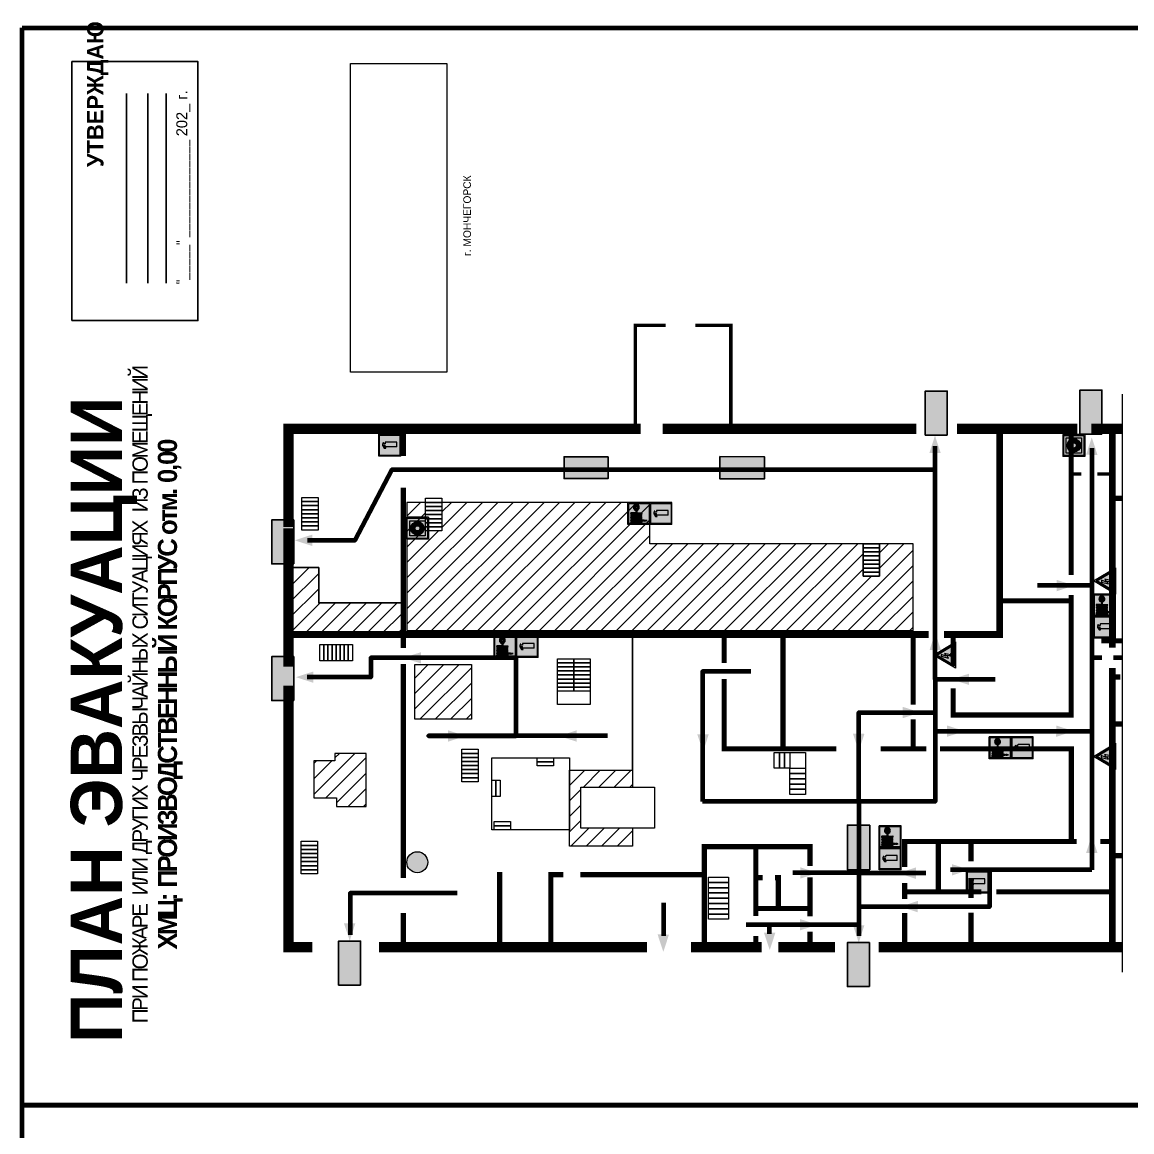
# Model space of a CAD drawing. Header units: millimetres. Extents: x 13114 to 67229, y 22859 to 38520.
# Drawn here: x 17158.6 to 17565.4, y 31674.4 to 32081.2 of the extents above; entities that cross this region are included whole.
import ezdxf

# ---------------------------------------------------------------- set-up
doc = ezdxf.new("R2010")
doc.units = ezdxf.units.MM
doc.linetypes.add('{ Wide Dash }', pattern=[12, 4, -2, 4, -2])
doc.layers.add('План_Штампы', color=7, linetype='Continuous')
doc.styles.add('обычный', font='arial.ttf')
picture_1 = doc.add_image_def('image1.jpg', size_in_pixel=(337, 105))
pattern_1 = [(225, (39397.8194, 41653.47), (2.8287807, -2.8287807), [])]

# ---------------------------------------------------------------- blocks, each defined once
blk = doc.blocks.new('A$C54414219')
at = {"true_color": 0xffffff}
h = blk.add_hatch(color=7, dxfattribs=at)
h.paths.add_polyline_path([(2.39, -9.45), (2.39, -18.3), (11.23, -18.3), (11.23, -9.45)], flags=0)
h.paths.add_polyline_path([(10.71, -13.87, -1), (2.92, -13.87, -1)], flags=0)
h.paths.add_polyline_path([(8.3, -13.87, -1), (5.33, -13.87, -1)], flags=0)
h.paths.add_polyline_path([(0.41, -7.47), (0.41, -20.27), (13.21, -20.27), (13.21, -7.47)])
h.paths.add_polyline_path([(0.92, -19.77), (12.71, -19.77), (12.71, -7.98), (0.92, -7.98)], flags=16)
h.paths.add_polyline_path([(11.23, -9.45), (11.23, -18.3), (2.39, -18.3), (2.39, -9.45)], flags=0)
at = {"lineweight": 5}
h = blk.add_hatch(color=242, dxfattribs=at)
h.paths.add_polyline_path([(12.71, -7.98), (0.92, -7.98), (0.92, -19.77), (12.71, -19.77)])
h.paths.add_polyline_path([(11.23, -18.3), (2.39, -18.3), (2.39, -9.45), (11.23, -9.45)], flags=16)
h.paths.add_polyline_path([(10.71, -13.87, -1), (2.92, -13.87, -1)], flags=0)
h.paths.add_polyline_path([(8.3, -13.87, -1), (5.33, -13.87, -1)], flags=0)
at = {"true_color": 0xffffff}
h = blk.add_hatch(color=7, dxfattribs=at)
h.paths.add_polyline_path([(2.39, -9.45), (2.39, -18.3), (11.23, -18.3), (11.23, -9.45)])
h.paths.add_polyline_path([(10.71, -13.87, -1), (2.92, -13.87, -1)], flags=16)
h.paths.add_polyline_path([(8.3, -13.87, -1), (5.33, -13.87, -1)], flags=0)
at = {"lineweight": 5}
h = blk.add_hatch(color=242, dxfattribs=at)
h.paths.add_polyline_path([(2.92, -13.87, 1), (10.71, -13.87, 1)])
h.paths.add_polyline_path([(8.3, -13.87, -1), (5.33, -13.87, -1)], flags=16)
at = {"color": 242, "lineweight": 5}
for p, q in [((0.41, -20.27), (0.41, -7.47)), ((0.41, -7.47), (13.21, -7.47)), ((0.41, -7.47), (13.21, -7.47)), ((13.21, -20.27), (13.21, -7.47)), ((0.41, -20.27), (13.21, -20.27))]:
    blk.add_line(p, q, dxfattribs=at)
for points in [[(0.92, -7.98), (12.71, -7.98), (12.71, -19.77), (0.92, -19.77)], [(2.39, -9.45), (11.23, -9.45), (11.23, -18.3), (2.39, -18.3)]]:
    blk.add_lwpolyline(points, close=True, dxfattribs=at)
for radius in [3.89, 1.49]:
    blk.add_circle((6.81, -13.87), radius, dxfattribs=at)
blk = doc.blocks.new('A$C7B8C2D5B')
at = {"lineweight": 0}
h = blk.add_hatch(color=5, dxfattribs=at)
h.dxf.hatch_style = 1
h.paths.add_polyline_path([(1.4, -3.02, 1), (-2.11, -3.02, 1)])
at = {"color": 5, "lineweight": 0}
blk.add_circle((-0.36, -3.02), 1.75, dxfattribs=at)
blk = doc.blocks.new('A$C32E8229D')
at = {"true_color": 0xffffff}
blk.add_hatch(color=7, dxfattribs=at).paths.add_polyline_path([(0, 0), (0, -8), (16, -8), (16, 0)])
h = blk.add_hatch(color=126)
h.paths.add_polyline_path([(0.2, -0.2), (15.8, -0.2), (15.8, -7.8), (0.2, -7.8)])
h.paths.add_polyline_path([(13.49, -2.05), (12.08, -2.05), (11.37, -2.63, 0.162397), (11.29, -2.84), (11.29, -3.63), (10.35, -3.63), (10.35, -4.05), (11.68, -4.05), (11.68, -3.48), (12.26, -4.28), (11.29, -5.1), (11.29, -6.78), (11.85, -6.78), (11.85, -5.44), (12.8, -4.64), (12.8, -5.94), (14.46, -5.94), (14.46, -5.39), (13.45, -5.39), (13.45, -3.97), (12.46, -2.59), (13.15, -2.59), (13.69, -3.34), (14.18, -3)], flags=16)
h.paths.add_polyline_path([(10.74, -1.82, 1), (11.8, -1.82, 1)], flags=16)
h.paths.add_polyline_path([(9.39, -3.59), (5.99, -3.59), (6.56, -3.03), (5.91, -3.03), (5.1, -3.83), (5.91, -4.64), (6.56, -4.64), (5.99, -4.09), (9.39, -4.09)], flags=16)
h.paths.add_polyline_path([(4.29, -1.08), (1.72, -1.08), (1.72, -6.6), (4.29, -6.6)], flags=16)
at = {"color": 126}
blk.add_lwpolyline([(16, -8), (0, -8), (0, 0), (16, 0)], close=True, dxfattribs=at)
blk = doc.blocks.new('A$C7B4425F7')
at = {"true_color": 0xffffff}
blk.add_hatch(color=7, dxfattribs=at).paths.add_polyline_path([(0, 0), (-16, 0), (-16, -8), (0, -8)])
h = blk.add_hatch(color=126)
h.paths.add_polyline_path([(-0.2, -0.2), (-15.8, -0.2), (-15.8, -7.8), (-0.2, -7.8)])
h.paths.add_polyline_path([(-11.76, -2.03), (-11.76, -3.66), (-11.17, -3.66, -0.568275), (-11.17, -6.18), (-12.58, -6.18), (-12.58, -2.03)], flags=16)
h.paths.add_polyline_path([(-13.33, -4.12, -0.495768), (-13.59, -6.18), (-15.03, -6.18), (-15.03, -2.03), (-13.59, -2.03, -0.487973)], flags=16)
h.paths.add_polyline_path([(-10.25, -2.03), (-9.48, -2.03), (-9.48, -6.18), (-10.25, -6.18)], flags=16)
h.paths.add_polyline_path([(-13.84, -3.69), (-14.24, -3.69), (-14.24, -3.03), (-13.9, -3.03, -0.692621)], flags=0)
h.paths.add_polyline_path([(-9.15, -2.03), (-8.4, -2.03), (-8.04, -3.07), (-7.68, -2.03), (-6.93, -2.03), (-7.64, -4.1), (-6.93, -6.18), (-7.68, -6.18), (-8.04, -5.14), (-8.4, -6.18), (-9.15, -6.18), (-8.44, -4.1)], flags=16)
h.paths.add_polyline_path([(-11.76, -4.46), (-11.42, -4.46, -0.692621), (-11.36, -5.12), (-11.76, -5.12)], flags=0)
h.paths.add_polyline_path([(-13.9, -5.2), (-14.24, -5.2), (-14.24, -4.55), (-13.84, -4.55, -0.708038)], flags=0)
edge = h.paths.add_edge_path(flags=16)
edge.add_ellipse((-5.51, -4.08), major_axis=(0, 2.05), ratio=0.586184, start_angle=0, end_angle=360)
edge = h.paths.add_edge_path(flags=0)
edge.add_ellipse((-5.51, -4.08), major_axis=(0, 1.14), ratio=0.454828, start_angle=0, end_angle=360)
h.paths.add_polyline_path([(-4.13, -4.96, 0.377264), (-3.48, -4.52, 0.0555), (-3.16, -2.03), (-1.66, -2.03), (-1.66, -4.96), (-0.96, -4.96), (-0.96, -7.01), (-1.75, -7.01), (-1.75, -6.18), (-3.3, -6.18), (-3.3, -7.02), (-4.13, -7.02)], flags=16)
h.paths.add_polyline_path([(-2.73, -2.91), (-2.28, -2.91), (-2.28, -4.96), (-3.05, -4.96, 0.079136)], flags=0)
at = {"color": 126}
blk.add_lwpolyline([(-16, -8), (0, -8), (0, 0), (-16, 0)], close=True, dxfattribs=at)
blk = doc.blocks.new('A$C3AD82952')
at = {"true_color": 0xf5f5ff}
h = blk.add_hatch(color=7, dxfattribs=at)
h.dxf.hatch_style = 1
h.paths.add_polyline_path([(8.21, 8.73, 0.414214), (7.89, 9.05), (7.22, 9.05), (7.22, 9.92), (7.59, 9.92, 1), (7.57, 10.36), (7.22, 10.36), (7.22, 10.6), (6.43, 10.6), (6.43, 10.36), (6.01, 10.36), (4.74, 9.59), (4.74, 8.69), (4.98, 8.73), (4.98, 9.26), (6.12, 9.91), (6.43, 9.91), (6.43, 9.05), (5.76, 9.05, 0.414214), (5.44, 8.73), (5.44, 2.2), (8.21, 2.2)], flags=0)
h.paths.add_polyline_path([(12.8, 12.8), (0, 12.8), (0, 0), (12.8, 0)])
h.paths.add_polyline_path([(0.51, 12.29), (12.29, 12.29), (12.29, 0.51), (0.51, 0.51)], flags=16)
h.paths.add_polyline_path([(4.74, 9.59), (6.01, 10.36), (6.43, 10.36), (6.43, 10.6), (7.22, 10.6), (7.22, 10.36), (7.59, 10.36, -0.94586), (7.59, 9.92), (7.22, 9.92), (7.22, 9.05), (7.89, 9.05, -0.414214), (8.21, 8.73), (8.21, 2.2), (5.44, 2.2), (5.44, 8.73, -0.414214), (5.76, 9.05), (6.43, 9.05), (6.43, 9.91), (6.12, 9.91), (4.98, 9.26), (4.98, 8.73), (4.74, 8.69)], flags=0)
h = blk.add_hatch(color=242)
h.dxf.hatch_style = 1
h.paths.add_polyline_path([(12.29, 12.29), (0.51, 12.29), (0.51, 0.51), (12.29, 0.51)])
h.paths.add_polyline_path([(4.74, 8.69), (4.74, 9.59), (6.01, 10.36), (6.43, 10.36), (6.43, 10.6), (7.22, 10.6), (7.22, 10.36), (7.59, 10.36, -0.94586), (7.59, 9.92), (7.22, 9.92), (7.22, 9.05), (7.89, 9.05, -0.414214), (8.21, 8.73), (8.21, 2.2), (5.44, 2.2), (5.44, 8.73, -0.414214), (5.76, 9.05), (6.43, 9.05), (6.43, 9.91), (6.12, 9.91), (4.98, 9.26), (4.98, 8.73)], flags=16)
h = blk.add_hatch(color=7, dxfattribs=at)
h.dxf.hatch_style = 1
h.paths.add_polyline_path([(8.21, 8.73, 0.414214), (7.89, 9.05), (7.22, 9.05), (7.22, 9.92), (7.59, 9.92, 1), (7.57, 10.36), (7.22, 10.36), (7.22, 10.6), (6.43, 10.6), (6.43, 10.36), (6.01, 10.36), (4.74, 9.59), (4.74, 8.69), (4.98, 8.73), (4.98, 9.26), (6.12, 9.91), (6.43, 9.91), (6.43, 9.05), (5.76, 9.05, 0.414214), (5.44, 8.73), (5.44, 2.2), (8.21, 2.2)])
at = {"color": 242, "lineweight": 5}
for p, q in [((0, 0), (0, 12.8)), ((0, 12.8), (12.8, 12.8)), ((6.01, 10.36), (4.74, 9.59)), ((4.74, 9.59), (4.74, 8.69)), ((4.74, 8.69), (4.98, 8.73)), ((4.98, 9.26), (6.12, 9.91)), ((4.98, 8.73), (4.98, 9.26)), ((5.44, 2.2), (5.44, 8.73)), ((5.76, 9.05), (6.43, 9.05)), ((6.01, 10.36), (6.43, 10.36)), ((6.12, 9.91), (6.43, 9.91)), ((7.22, 10.6), (6.43, 10.6)), ((6.43, 10.6), (6.43, 10.36)), ((6.43, 9.91), (6.43, 9.05)), ((7.22, 10.36), (7.22, 10.6)), ((7.59, 10.36), (7.22, 10.36)), ((7.22, 9.05), (7.22, 9.92)), ((7.59, 9.92), (7.22, 9.92)), ((7.89, 9.05), (7.22, 9.05)), ((8.21, 2.2), (8.21, 8.73)), ((12.8, 0), (12.8, 12.8)), ((0, 0), (12.8, 0)), ((5.44, 2.2), (8.21, 2.2))]:
    blk.add_line(p, q, dxfattribs=at)
blk.add_lwpolyline([(0.51, 12.29), (12.29, 12.29), (12.29, 0.51), (0.51, 0.51)], close=True, dxfattribs=at)
for centre, radius, start, end in [((5.76, 8.73), 0.32, 90, 180), ((7.58, 10.14), 0.223, 273.18746, 86.81254), ((7.89, 8.73), 0.32, 0, 90)]:
    blk.add_arc(centre, radius, start, end, dxfattribs=at)
blk = doc.blocks.new('A$C37112FD5')
at = {"true_color": 0xf5f5ff}
h = blk.add_hatch(color=7, dxfattribs=at)
h.dxf.hatch_style = 1
h.paths.add_polyline_path([(12.8, -7.4), (0, -7.4), (0, -20.2), (12.8, -20.2)])
h.paths.add_polyline_path([(12.29, -7.91), (12.29, -19.69), (0.51, -19.69), (0.51, -7.91)], flags=16)
h.paths.add_polyline_path([(4.98, -9.04, -0.42597), (5.17, -9.22), (5.17, -12.25), (5.17, -15.29, -0.432244), (4.98, -15.47), (4.83, -15.47, -0.42597), (4.64, -15.29), (4.64, -12.25), (4.64, -9.22, -0.432244), (4.83, -9.04)], flags=0)
h.paths.add_polyline_path([(4.28, -9.22), (4.28, -12.25), (4.28, -15.29, -0.432244), (4.09, -15.47), (3.94, -15.47, -0.42597), (3.75, -15.29), (3.75, -12.25), (3.75, -9.22, -0.432244), (3.94, -9.04), (4.09, -9.04, -0.42597)], flags=0)
h.paths.add_polyline_path([(5.72, -9.04), (5.87, -9.04, -0.42597), (6.06, -9.22), (6.06, -12.25), (6.06, -15.29, -0.432244), (5.87, -15.47), (5.72, -15.47, -0.42597), (5.53, -15.29), (5.53, -12.25), (5.53, -9.22, -0.432244)], flags=0)
h.paths.add_polyline_path([(6.42, -8.9), (6.5, -8.9, -0.42597), (6.69, -9.08), (6.69, -12.03), (8.21, -12.03, -15.824349), (8.21, -12.47), (6.69, -12.47), (6.69, -15.42, -0.432244), (6.5, -15.6), (6.42, -15.6)], flags=0)
h.paths.add_polyline_path([(3.39, -9.22), (3.39, -12.25), (3.39, -15.29, -0.432244), (3.2, -15.47), (3.05, -15.47, -0.42597), (2.85, -15.29), (2.85, -12.25), (2.85, -9.22, -0.432244), (3.05, -9.04), (3.2, -9.04, -0.42597)], flags=0)
h.paths.add_polyline_path([(2.5, -9.22), (2.5, -16.71), (1.96, -16.71), (1.96, -9.22, -0.432244), (2.15, -9.04), (2.31, -9.04, -0.42597)], flags=0)
h.paths.add_polyline_path([(1.61, -8.9), (1.61, -15.6), (1.57, -15.6, -0.42597), (1.37, -15.42), (1.37, -12.03), (1.37, -9.09, -0.432244), (1.57, -8.9)], flags=0)
h.paths.add_polyline_path([(9.76, -10.81), (9.76, -12.03), (8.49, -12.03, -0.336371)], flags=0)
h.paths.add_polyline_path([(8.49, -12.47), (9.76, -12.47), (9.76, -13.7, -0.336371)], flags=0)
h.paths.add_polyline_path([(10.11, -10.81, -0.336371), (11.38, -12.03), (10.11, -12.03)], flags=0)
h.paths.add_polyline_path([(10.11, -12.47), (11.38, -12.47, -0.336371), (10.11, -13.7)], flags=0)
h.paths.add_polyline_path([(2.5, -16.84), (2.5, -17.05), (1.97, -17.05), (1.97, -16.84)], flags=0)
h.paths.add_polyline_path([(2.5, -17.24, -0.033778), (2.24, -18.6, -0.033778), (1.97, -17.24)], flags=0)
h = blk.add_hatch(color=242)
h.dxf.hatch_style = 1
h.paths.add_polyline_path([(12.29, -7.91), (0.51, -7.91), (0.51, -19.69), (12.29, -19.69)])
h.paths.add_polyline_path([(6.42, -15.6), (6.42, -8.9), (6.5, -8.9, -0.42597), (6.69, -9.08), (6.69, -12.03), (8.21, -12.03, -15.824349), (8.21, -12.47), (6.69, -12.47), (6.69, -15.42, -0.432244), (6.5, -15.6)], flags=16)
h.paths.add_polyline_path([(5.87, -15.47), (5.72, -15.47, -0.42597), (5.53, -15.29), (5.53, -12.25), (5.53, -9.22, -0.432244), (5.72, -9.04), (5.87, -9.04, -0.42597), (6.06, -9.22), (6.06, -12.25), (6.06, -15.29, -0.432244)], flags=16)
h.paths.add_polyline_path([(4.98, -15.47), (4.83, -15.47, -0.42597), (4.64, -15.29), (4.64, -12.25), (4.64, -9.22, -0.432244), (4.83, -9.04), (4.98, -9.04, -0.42597), (5.17, -9.22), (5.17, -12.25), (5.17, -15.29, -0.432244)], flags=16)
h.paths.add_polyline_path([(4.09, -15.47), (3.94, -15.47, -0.42597), (3.75, -15.29), (3.75, -12.25), (3.75, -9.22, -0.432244), (3.94, -9.04), (4.09, -9.04, -0.42597), (4.28, -9.22), (4.28, -12.25), (4.28, -15.29, -0.432244)], flags=16)
h.paths.add_polyline_path([(3.2, -15.47), (3.05, -15.47, -0.42597), (2.85, -15.29), (2.85, -12.25), (2.85, -9.22, -0.432244), (3.05, -9.04), (3.2, -9.04, -0.42597), (3.39, -9.22), (3.39, -12.25), (3.39, -15.29, -0.432244)], flags=16)
h.paths.add_polyline_path([(2.5, -17.05), (1.97, -17.05), (1.97, -16.84), (2.5, -16.84)], flags=16)
h.paths.add_polyline_path([(2.5, -17.24, -0.033778), (2.24, -18.6, -0.033778), (1.97, -17.24)], flags=16)
h.paths.add_polyline_path([(2.5, -16.71), (1.96, -16.71), (1.96, -9.22, -0.432244), (2.15, -9.04), (2.31, -9.04, -0.42597), (2.5, -9.22)], flags=16)
h.paths.add_polyline_path([(1.61, -15.6), (1.57, -15.6, -0.42597), (1.37, -15.42), (1.37, -12.03), (1.37, -9.09, -0.432244), (1.57, -8.9), (1.61, -8.9)], flags=16)
h.paths.add_polyline_path([(8.49, -12.47), (9.76, -12.47), (9.76, -13.7, -0.336371)], flags=0)
h.paths.add_polyline_path([(10.11, -13.7), (10.11, -12.47), (11.38, -12.47, -0.336371)], flags=0)
h.paths.add_polyline_path([(8.49, -12.03, -0.336371), (9.76, -10.81), (9.76, -12.03)], flags=0)
h.paths.add_polyline_path([(10.11, -12.03), (10.11, -10.81, -0.336371), (11.38, -12.03)], flags=0)
h = blk.add_hatch(color=7, dxfattribs=at)
h.dxf.hatch_style = 1
h.paths.add_polyline_path([(1.61, -8.9), (1.57, -8.9, 0.432244), (1.37, -9.09), (1.37, -12.03), (1.37, -15.42, 0.42597), (1.57, -15.6), (1.61, -15.6)])
h.paths.add_polyline_path([(2.5, -9.22, 0.42597), (2.31, -9.04), (2.15, -9.04, 0.432244), (1.96, -9.22), (1.96, -16.71), (2.5, -16.71)])
h.paths.add_polyline_path([(2.5, -16.84), (1.97, -16.84), (1.97, -17.05), (2.5, -17.05)])
h.paths.add_polyline_path([(2.5, -17.24), (1.97, -17.24, 0.033778), (2.24, -18.6, 0.033778)])
h.paths.add_polyline_path([(3.39, -12.25), (3.39, -9.22, 0.42597), (3.2, -9.04), (3.05, -9.04, 0.432244), (2.85, -9.22), (2.85, -12.25), (2.85, -15.29, 0.42597), (3.05, -15.47), (3.2, -15.47, 0.432244), (3.39, -15.29)])
h.paths.add_polyline_path([(4.28, -12.25), (4.28, -9.22, 0.42597), (4.09, -9.04), (3.94, -9.04, 0.432244), (3.75, -9.22), (3.75, -12.25), (3.75, -15.29, 0.42597), (3.94, -15.47), (4.09, -15.47, 0.432244), (4.28, -15.29)])
h.paths.add_polyline_path([(5.17, -12.25), (5.17, -9.22, 0.42597), (4.98, -9.04), (4.83, -9.04, 0.432244), (4.64, -9.22), (4.64, -12.25), (4.64, -15.29, 0.42597), (4.83, -15.47), (4.98, -15.47, 0.432244), (5.17, -15.29)])
h.paths.add_polyline_path([(6.06, -12.25), (6.06, -9.22, 0.42597), (5.87, -9.04), (5.72, -9.04, 0.432244), (5.53, -9.22), (5.53, -12.25), (5.53, -15.29, 0.42597), (5.72, -15.47), (5.87, -15.47, 0.432244), (6.06, -15.29)])
h.paths.add_polyline_path([(6.69, -12.47), (8.21, -12.47, 15.824349), (8.21, -12.03), (6.69, -12.03), (6.69, -9.08, 0.42597), (6.5, -8.9), (6.42, -8.9), (6.42, -15.6), (6.5, -15.6, 0.432244), (6.69, -15.42)])
h.paths.add_polyline_path([(8.49, -12.47), (9.76, -12.47), (9.76, -13.7, -0.336371)], flags=16)
h.paths.add_polyline_path([(8.49, -12.03, -0.336371), (9.76, -10.81), (9.76, -12.03)], flags=16)
h.paths.add_polyline_path([(10.11, -12.47), (11.38, -12.47, -0.336371), (10.11, -13.7)], flags=16)
h.paths.add_polyline_path([(10.11, -12.03), (10.11, -10.81, -0.336371), (11.38, -12.03)], flags=16)
h = blk.add_hatch(color=242)
h.dxf.hatch_style = 1
h.paths.add_polyline_path([(9.76, -10.81, 0.336371), (8.49, -12.03), (9.76, -12.03)])
h.paths.add_polyline_path([(10.11, -10.81), (10.11, -12.03), (11.38, -12.03, 0.336371)])
h.paths.add_polyline_path([(11.38, -12.47), (10.11, -12.47), (10.11, -13.7, 0.336371)])
h.paths.add_polyline_path([(9.76, -12.47), (8.49, -12.47, 0.336371), (9.76, -13.7)])
at = {"color": 242, "lineweight": 5}
for p, q in [((0, -20.2), (0, -7.4)), ((0, -7.4), (12.8, -7.4)), ((1.37, -12.03), (1.37, -9.08)), ((1.37, -12.03), (1.37, -15.42)), ((1.57, -8.9), (1.61, -8.9)), ((1.61, -8.9), (1.61, -15.6)), ((1.96, -16.71), (1.96, -9.22)), ((2.15, -9.04), (2.31, -9.04)), ((2.5, -16.71), (2.5, -9.22)), ((2.85, -12.25), (2.85, -9.22)), ((2.85, -12.25), (2.85, -15.29)), ((3.05, -9.04), (3.2, -9.04)), ((3.39, -12.25), (3.39, -9.22)), ((3.39, -12.25), (3.39, -15.29)), ((3.75, -12.25), (3.75, -9.22)), ((3.75, -12.25), (3.75, -15.29)), ((3.94, -9.04), (4.09, -9.04)), ((4.28, -12.25), (4.28, -9.22)), ((4.28, -12.25), (4.28, -15.29)), ((4.64, -12.25), (4.64, -9.22)), ((4.64, -12.25), (4.64, -15.29)), ((4.83, -9.04), (4.98, -9.04)), ((5.17, -12.25), (5.17, -9.22)), ((5.17, -12.25), (5.17, -15.29)), ((5.53, -12.25), (5.53, -9.22)), ((5.53, -12.25), (5.53, -15.29)), ((5.72, -9.04), (5.87, -9.04)), ((6.06, -12.25), (6.06, -9.22)), ((6.06, -12.25), (6.06, -15.29)), ((6.42, -8.9), (6.42, -15.6)), ((6.5, -8.9), (6.42, -8.9)), ((6.69, -12.03), (6.69, -9.08)), ((8.21, -12.03), (6.69, -12.03)), ((8.21, -12.47), (6.69, -12.47)), ((6.69, -12.47), (6.69, -15.42)), ((9.76, -12.03), (8.49, -12.03)), ((9.76, -12.47), (8.49, -12.47)), ((9.76, -10.81), (9.76, -12.03)), ((9.76, -12.47), (9.76, -13.7)), ((10.11, -10.81), (10.11, -12.03)), ((11.38, -12.03), (10.11, -12.03)), ((11.38, -12.47), (10.11, -12.47)), ((10.11, -12.47), (10.11, -13.7)), ((12.8, -20.2), (12.8, -7.4)), ((1.57, -15.6), (1.61, -15.6)), ((1.96, -16.71), (2.5, -16.71)), ((1.97, -16.84), (2.5, -16.84)), ((1.97, -17.05), (1.97, -16.84)), ((2.5, -17.05), (1.97, -17.05)), ((1.97, -17.24), (2.5, -17.24)), ((2.5, -16.84), (2.5, -17.05)), ((3.05, -15.47), (3.2, -15.47)), ((3.94, -15.47), (4.09, -15.47)), ((4.83, -15.47), (4.98, -15.47)), ((5.72, -15.47), (5.87, -15.47)), ((6.42, -15.6), (6.5, -15.6)), ((0, -20.2), (12.8, -20.2))]:
    blk.add_line(p, q, dxfattribs=at)
blk.add_lwpolyline([(0.51, -7.91), (12.29, -7.91), (12.29, -19.69), (0.51, -19.69)], close=True, dxfattribs=at)
for centre, radius, start, end in [((1.56, -9.09), 0.182, 87.10267, 180.60715), ((2.15, -9.22), 0.182, 87.10267, 180.60715), ((2.32, -9.22), 0.182, 359.39285, 92.89733), ((3.04, -9.22), 0.182, 87.10267, 180.60715), ((3.21, -9.22), 0.182, 359.39285, 92.89733), ((3.93, -9.22), 0.182, 87.10267, 180.60715), ((4.1, -9.22), 0.182, 359.39285, 92.89733), ((4.82, -9.22), 0.182, 87.10267, 180.60715), ((4.99, -9.22), 0.182, 359.39285, 92.89733), ((5.71, -9.22), 0.182, 87.10267, 180.60715), ((5.88, -9.22), 0.182, 359.39285, 92.89733), ((6.51, -9.09), 0.182, 359.39285, 92.89733), ((9.93, -12.25), 1.74, 187.23185, 172.76815), ((9.93, -12.25), 1.46, 96.99266, 171.35851), ((9.93, -12.25), 1.46, 188.64149, 263.00734), ((9.93, -12.25), 1.46, 8.64149, 83.00734), ((9.93, -12.25), 1.46, 276.99266, 351.35851), ((1.56, -15.42), 0.182, 179.39285, 272.89733), ((12.17, -15.98), 10.27, 187.04098, 194.7793), ((-7.7, -15.98), 10.27, 345.2207, 352.95902), ((3.04, -15.29), 0.182, 179.39285, 272.89733), ((3.21, -15.29), 0.182, 267.10267, 0.60715), ((3.93, -15.29), 0.182, 179.39285, 272.89733), ((4.1, -15.29), 0.182, 267.10267, 0.60715), ((4.82, -15.29), 0.182, 179.39285, 272.89733), ((4.99, -15.29), 0.182, 267.10267, 0.60715), ((5.71, -15.29), 0.182, 179.39285, 272.89733), ((5.88, -15.29), 0.182, 267.10267, 0.60715), ((6.51, -15.42), 0.182, 267.10267, 0.60715)]:
    blk.add_arc(centre, radius, start, end, dxfattribs=at)
blk = doc.blocks.new('A$C3E6D3DDE')
at = {"lineweight": 5}
h = blk.add_hatch(color=40, dxfattribs=at)
h.paths.add_polyline_path([(24.1, 1.45), (16.46, -11.35), (31.74, -11.35)])
h.paths.add_polyline_path([(24.09, -0.46), (30.03, -10.41), (18.14, -10.41)], flags=16)
h.paths.add_polyline_path([(24.54, -3.08), (23.41, -6.02), (25.13, -5.01), (24.33, -8.5), (24.82, -8.27), (23.79, -9.86), (23.4, -8.04), (23.8, -8.43), (24.04, -6.29), (22.39, -7.25), (23.44, -3.08)], flags=0)
h = blk.add_hatch(color=256, dxfattribs=at)
h.paths.add_polyline_path([(24.37, 0.03, 0.567511), (23.82, 0.03), (17.59, -10.4, 0.582454), (17.86, -10.88), (30.32, -10.88, 0.582149), (30.6, -10.4)])
h.paths.add_polyline_path([(24.09, -0.46), (18.14, -10.41), (30.03, -10.41)], flags=16)
h.paths.add_polyline_path([(24.54, -3.08), (23.41, -6.02), (25.13, -5.01), (24.33, -8.5), (24.82, -8.27), (23.79, -9.86), (23.4, -8.04), (23.8, -8.43), (24.04, -6.29), (22.39, -7.25), (23.44, -3.08)], flags=0)
h = blk.add_hatch(color=40, dxfattribs=at)
h.paths.add_polyline_path([(24.09, -0.46), (18.14, -10.41), (30.03, -10.41)])
h.paths.add_polyline_path([(24.82, -8.27), (23.79, -9.86), (23.4, -8.04), (23.8, -8.43), (24.04, -6.29), (22.39, -7.25), (23.44, -3.08), (24.54, -3.08), (23.41, -6.02), (25.13, -5.01), (24.33, -8.5)], flags=16)
at = {"color": 40, "lineweight": 5}
for p, q in [((16.46, -11.35), (24.1, 1.45)), ((24.1, 1.45), (31.74, -11.35))]:
    blk.add_line(p, q, dxfattribs=at)
at = {"lineweight": 5}
for p, q in [((17.59, -10.4), (23.82, 0.03)), ((24.37, 0.03), (30.6, -10.4)), ((18.14, -10.41), (24.09, -0.46)), ((23.44, -3.08), (22.39, -7.25)), ((22.39, -7.25), (24.04, -6.29)), ((23.41, -6.02), (24.54, -3.08)), ((25.13, -5.01), (23.41, -6.02)), ((24.54, -3.08), (23.44, -3.08)), ((24.04, -6.29), (23.8, -8.43)), ((24.09, -0.46), (30.03, -10.41)), ((24.33, -8.5), (25.13, -5.01)), ((17.86, -10.88), (30.32, -10.88)), ((18.14, -10.41), (30.03, -10.41)), ((23.8, -8.43), (23.4, -8.04)), ((23.4, -8.04), (23.79, -9.86)), ((23.79, -9.86), (24.82, -8.27)), ((24.82, -8.27), (24.33, -8.5))]:
    blk.add_line(p, q, dxfattribs=at)
at = {"color": 50, "lineweight": 5}
blk.add_line((31.74, -11.35), (16.46, -11.35), dxfattribs=at)

msp = doc.modelspace()

# ---------------------------------------------------------------- hatches: boundary and pattern name
at = {"lineweight": 0}
h = msp.add_hatch(dxfattribs=at)
h.set_pattern_fill('ANSI31', color=256, scale=1.26, angle=180)
h.set_pattern_definition(pattern_1)
h.paths.add_polyline_path([(17466.9, 31889.99), (17388.78, 31889.99), (17388.78, 31905.16), (17312.52, 31905.16), (17312.52, 31894.72), (17306.51, 31894.72), (17306.51, 31905.16), (17299.66, 31905.16), (17299.66, 31858.18), (17485.25, 31858.18), (17485.25, 31877.95), (17485.25, 31889.99), (17472.9, 31889.99), (17472.9, 31888.5), (17472.9, 31887.01), (17472.9, 31885.52), (17472.9, 31884.03), (17472.9, 31882.54), (17472.9, 31881.05), (17472.9, 31879.55), (17472.9, 31878.06), (17466.9, 31878.06)])
h = msp.add_hatch()
h.set_pattern_fill('ANSI31', color=256, scale=1.26, angle=180)
h.set_pattern_definition(pattern_1)
h.paths.add_polyline_path([(17297.7, 31857.04), (17297.94, 31868.28), (17267.33, 31868.28), (17267.33, 31881.26), (17256.31, 31881.26), (17256.31, 31857.04)])
h = msp.add_hatch(dxfattribs=at)
h.set_pattern_fill('ANSI31', color=256, scale=1.26, angle=180)
h.set_pattern_definition(pattern_1)
h.paths.add_polyline_path([(17302.53, 31845.71), (17302.53, 31825.64), (17323.32, 31825.64), (17323.32, 31845.71)])
h = msp.add_hatch(dxfattribs=at)
h.set_pattern_fill('ANSI31', color=256, scale=1.26, angle=180)
h.set_pattern_definition(pattern_1)
h.paths.add_polyline_path([(17359.32, 31806.95), (17359.32, 31779.16), (17382.37, 31779.16), (17382.37, 31785.75), (17363.49, 31785.75), (17363.49, 31800.76), (17382.37, 31800.76), (17382.37, 31806.95)])
h.paths.add_polyline_path([(17265.55, 31796.81), (17273.82, 31796.81), (17273.82, 31793.73), (17284.7, 31793.73), (17284.7, 31813.15), (17273.31, 31813.15), (17273.31, 31810.37), (17265.55, 31810.37)])

# ---------------------------------------------------------------- linework, layer by layer
at = {"color": 1, "lineweight": 100}
for points in [[(17158.64, 32079.13), (17758.64, 32079.13), (17758.64, 31684.13), (17158.64, 31684.13)], [(17158.64, 31684.13), (17758.64, 31684.13), (17758.64, 31289.13), (17158.64, 31289.13)]]:
    msp.add_lwpolyline(points, close=True, dxfattribs=at)
msp.add_lwpolyline([(17176.84, 31971.8), (17176.84, 32066.8), (17223.04, 32066.8), (17223.04, 31971.8)], close=True)
for points in [[(17196.88, 31985.55), (17196.88, 32055.08)], [(17204.65, 31985.55), (17204.65, 32055.08)], [(17211.43, 31985.55), (17211.43, 32055.08)], [(17297.94, 31868.28), (17267.33, 31868.28), (17267.33, 31881.26), (17256.31, 31881.26), (17256.31, 31857.04), (17297.7, 31857.04), (17297.94, 31868.28)]]:
    msp.add_lwpolyline(points)
at = {"lineweight": 0}
for points, const_width in [([(17394.54, 31970.08), (17383.4, 31970.08), (17383.4, 31932.36)], 1.26), ([(17418.43, 31931.55), (17418.43, 31970.08), (17405.4, 31970.08)], 1.26), ([(17256.24, 31896.14), (17256.24, 31932.11), (17385.34, 31932.11)], 3.78), ([(17298.36, 31922.11), (17298.36, 31932.25)], 1.89), ([(17393.39, 31932.11), (17486.45, 31932.11)], 3.78), ([(17496.52, 31856.71), (17516.96, 31856.71), (17516.96, 31931.92)], 2.52), ([(17501.3, 31932.11), (17545.48, 31932.11)], 3.78), ([(17543.2, 31931.88), (17543.2, 31878.52)], 1.89), ([(17550.54, 31932.11), (17561.89, 31932.11)], 3.78), ([(17558.26, 31851.9), (17558.26, 31930.82)], 2.52), ([(17546.88, 31915.6), (17543.33, 31915.6)], 1.26), ([(17558.06, 31915.6), (17552.75, 31915.6)], 1.26), ([(17298.36, 31851.76), (17298.36, 31910.58)], 1.89), ([(17561.89, 31906.66), (17558.23, 31906.66)], 1.89), ([(17256.24, 31844.91), (17256.24, 31895.6)], 3.78), ([(17543.2, 31871.16), (17543.2, 31827.19), (17499.92, 31827.19), (17499.92, 31836.99)], 1.89), ([(17516.96, 31869.09), (17543.2, 31869.09)], 1.89), ([(17415.96, 31856.71), (17256.41, 31856.71)], 2.52), ([(17415.96, 31856.71), (17415.96, 31856.71), (17490.96, 31856.71)], 2.52), ([(17415.96, 31856.71), (17415.96, 31846.33)], 1.89), ([(17437.53, 31814.83), (17437.53, 31856.71)], 1.89), ([(17485.25, 31856.71), (17485.25, 31830.99)], 1.89), ([(17499.92, 31856.71), (17499.92, 31845.56)], 1.89), ([(17561.89, 31854.43), (17554.2, 31854.43)], 1.89), ([(17298.36, 31767.4), (17298.36, 31845.89)], 1.89), ([(17558.26, 31742.09), (17558.26, 31844.48)], 2.52), ([(17457.04, 31814.83), (17415.96, 31814.83), (17415.96, 31840.47)], 1.89), ([(17558.26, 31841.14), (17561.26, 31841.14)], 1.89), ([(17265.04, 31742.09), (17256.24, 31742.09), (17256.24, 31837.93)], 3.78), ([(17485.25, 31814.83), (17485.25, 31825.66)], 1.89), ([(17561.89, 31823.89), (17558.26, 31823.89)], 1.89), ([(17490.03, 31814.83), (17473.39, 31814.83)], 1.89), ([(17543.23, 31780.87), (17543.23, 31814.83), (17495.13, 31814.83)], 1.89), ([(17447.44, 31771.87), (17447.44, 31778.94), (17408.71, 31778.94), (17408.71, 31743.01)], 1.89), ([(17427.57, 31753.51), (17427.57, 31778.94)], 1.89), ([(17482.17, 31771.55), (17482.17, 31780.87), (17545.17, 31780.87)], 1.89), ([(17494.49, 31762.37), (17494.49, 31780.87)], 1.89), ([(17506.44, 31780.87), (17506.44, 31773.55)], 1.89), ([(17553.85, 31780.87), (17557.48, 31780.87)], 1.89), ([(17561.9, 31775.67), (17558.26, 31775.67)], 1.89), ([(17333.69, 31742.73), (17333.69, 31769.61)], 1.89), ([(17356.97, 31768.67), (17352.41, 31768.67), (17352.41, 31741.94)], 1.89), ([(17408.71, 31768.67), (17363.26, 31768.67)], 1.89), ([(17427.57, 31767.55), (17430.03, 31767.55)], 1.89), ([(17435.82, 31756.26), (17435.82, 31767.55), (17434.55, 31767.55)], 1.89), ([(17447.44, 31753.41), (17447.44, 31767.65)], 1.89), ([(17506.44, 31767.4), (17506.44, 31760.08)], 1.89), ([(17482.17, 31762.37), (17482.17, 31765.67)], 1.89), ([(17510.28, 31762.37), (17482.17, 31762.37), (17482.17, 31759.8)], 1.89), ([(17557.92, 31762.37), (17515.69, 31762.37)], 1.89), ([(17298.36, 31742.36), (17298.36, 31754.62)], 1.89), ([(17447.44, 31756.26), (17427.57, 31756.26)], 1.89), ([(17482.17, 31754.67), (17482.17, 31742.54)], 1.89), ([(17506.44, 31754.76), (17506.44, 31742.64)], 1.89), ([(17427.57, 31742.32), (17427.57, 31746.25)], 1.89), ([(17447.44, 31742.29), (17447.44, 31747.82)], 1.89), ([(17387.73, 31742.09), (17289.46, 31742.09)], 3.78), ([(17429.77, 31742.09), (17403.78, 31742.09)], 3.78), ([(17456.58, 31742.09), (17435.89, 31742.09)], 3.78), ([(17561.89, 31742.09), (17472.64, 31742.09)], 3.78)]:
    msp.add_lwpolyline(points, dxfattribs=dict(at, const_width=const_width))
for points in [[(17561.89, 31944.85), (17561.89, 31732.96)], [(17485.25, 31856.71), (17485.25, 31877.95), (17485.25, 31889.99), (17388.78, 31889.99), (17388.78, 31905.16), (17312.52, 31905.16), (17312.52, 31894.72), (17306.51, 31894.72), (17306.51, 31905.16), (17299.66, 31905.16), (17299.66, 31858.18), (17485.25, 31858.18), (17485.25, 31870.65)], [(17366.84, 31835.92), (17366.84, 31831.12), (17354.82, 31831.12), (17354.82, 31835.92)], [(17273.82, 31796.81), (17273.82, 31793.73), (17284.7, 31793.73), (17284.7, 31813.15), (17273.31, 31813.15), (17273.31, 31810.37), (17265.55, 31810.37), (17265.55, 31796.81), (17273.82, 31796.81), (17273.82, 31793.82)], [(17440.08, 31813.47), (17445.82, 31813.47), (17445.82, 31807.7)], [(17382.37, 31785.75), (17382.37, 31779.16), (17359.32, 31779.16), (17359.32, 31806.95), (17382.37, 31806.95), (17382.37, 31800.76)]]:
    msp.add_lwpolyline(points, dxfattribs=at)
at = {"color": 126, "lineweight": 100, "true_color": 0x008754}
for points in [[(17515.37, 31840.28), (17493.32, 31840.28), (17493.32, 31925.79)], [(17550.74, 31925.1), (17550.74, 31770.47)], [(17263.24, 31891.37), (17280.73, 31891.37), (17294.32, 31917.18), (17493.32, 31917.18)], [(17550.74, 31874.68), (17530.9, 31874.68)], [(17373.16, 31819.55), (17307.58, 31819.55), (17339.67, 31819.55), (17339.67, 31848.13), (17286.48, 31848.13), (17286.48, 31841.03), (17263.14, 31841.03)], [(17425.75, 31843.12), (17408.07, 31843.12), (17408.07, 31795.48)], [(17493.32, 31840.28), (17493.32, 31795.48), (17465.33, 31795.48), (17465.33, 31746.26)], [(17465.33, 31795.48), (17465.33, 31828.13), (17493.32, 31828.13)], [(17493.32, 31821.31), (17550.74, 31821.31)], [(17465.33, 31795.48), (17408.07, 31795.48)], [(17465.33, 31769.3), (17441.11, 31769.3)], [(17513.23, 31770.47), (17513.23, 31756.93), (17465.33, 31756.93)], [(17465.33, 31769.3), (17489.86, 31769.3)], [(17550.74, 31770.47), (17498.9, 31770.47)], [(17318.06, 31761.91), (17278.83, 31761.91), (17278.83, 31746.6)], [(17393.81, 31746.26), (17393.81, 31758.41)], [(17424.03, 31750.37), (17465.33, 31750.37)], [(17432.47, 31750.37), (17432.47, 31746.93)]]:
    msp.add_lwpolyline(points, dxfattribs=at)
at = {"lineweight": 0}
for points in [[(17261.12, 31906.96), (17267.13, 31906.96), (17267.13, 31905.47), (17261.12, 31905.47)], [(17306.51, 31906.65), (17312.52, 31906.65), (17312.52, 31905.16), (17306.51, 31905.16)], [(17261.12, 31905.47), (17267.13, 31905.47), (17267.13, 31903.98), (17261.12, 31903.98)], [(17261.12, 31903.98), (17267.13, 31903.98), (17267.13, 31902.49), (17261.12, 31902.49)], [(17261.12, 31902.49), (17267.13, 31902.49), (17267.13, 31900.99), (17261.12, 31900.99)], [(17306.51, 31905.16), (17312.52, 31905.16), (17312.52, 31903.67), (17306.51, 31903.67)], [(17306.51, 31903.67), (17312.52, 31903.67), (17312.52, 31902.18), (17306.51, 31902.18)], [(17306.51, 31902.18), (17312.52, 31902.18), (17312.52, 31900.69), (17306.51, 31900.69)], [(17261.12, 31900.99), (17267.13, 31900.99), (17267.13, 31899.5), (17261.12, 31899.5)], [(17261.12, 31899.5), (17267.13, 31899.5), (17267.13, 31898.01), (17261.12, 31898.01)], [(17261.12, 31898.01), (17267.13, 31898.01), (17267.13, 31896.52), (17261.12, 31896.52)], [(17306.51, 31900.69), (17312.52, 31900.69), (17312.52, 31899.19), (17306.51, 31899.19)], [(17306.51, 31899.19), (17312.52, 31899.19), (17312.52, 31897.7), (17306.51, 31897.7)], [(17306.51, 31897.7), (17312.52, 31897.7), (17312.52, 31896.21), (17306.51, 31896.21)], [(17261.12, 31896.52), (17267.13, 31896.52), (17267.13, 31895.03), (17261.12, 31895.03)], [(17306.51, 31896.21), (17312.52, 31896.21), (17312.52, 31894.72), (17306.51, 31894.72)], [(17472.9, 31889.99), (17466.9, 31889.99), (17466.9, 31878.06), (17472.9, 31878.06)], [(17466.9, 31889.99), (17472.9, 31889.99), (17472.9, 31888.5), (17466.9, 31888.5)], [(17466.9, 31888.5), (17472.9, 31888.5), (17472.9, 31887.01), (17466.9, 31887.01)], [(17466.9, 31887.01), (17472.9, 31887.01), (17472.9, 31885.52), (17466.9, 31885.52)], [(17466.9, 31885.52), (17472.9, 31885.52), (17472.9, 31884.03), (17466.9, 31884.03)], [(17466.9, 31884.03), (17472.9, 31884.03), (17472.9, 31882.54), (17466.9, 31882.54)], [(17466.9, 31882.54), (17472.9, 31882.54), (17472.9, 31881.05), (17466.9, 31881.05)], [(17466.9, 31881.05), (17472.9, 31881.05), (17472.9, 31879.55), (17466.9, 31879.55)], [(17466.9, 31879.55), (17472.9, 31879.55), (17472.9, 31878.06), (17466.9, 31878.06)], [(17269.24, 31853.07), (17269.24, 31847.06), (17267.74, 31847.06), (17267.74, 31853.07)], [(17270.73, 31853.07), (17270.73, 31847.06), (17269.24, 31847.06), (17269.24, 31853.07)], [(17272.22, 31853.07), (17272.22, 31847.06), (17270.73, 31847.06), (17270.73, 31853.07)], [(17273.71, 31853.07), (17273.71, 31847.06), (17272.22, 31847.06), (17272.22, 31853.07)], [(17275.2, 31853.07), (17275.2, 31847.06), (17273.71, 31847.06), (17273.71, 31853.07)], [(17276.69, 31853.07), (17276.69, 31847.06), (17275.2, 31847.06), (17275.2, 31853.07)], [(17278.18, 31853.07), (17278.18, 31847.06), (17276.69, 31847.06), (17276.69, 31853.07)], [(17279.68, 31853.07), (17279.68, 31847.06), (17278.18, 31847.06), (17278.18, 31853.07)], [(17302.53, 31845.71), (17323.32, 31845.71), (17323.32, 31825.64), (17302.53, 31825.64)], [(17354.82, 31847.86), (17360.83, 31847.86), (17360.83, 31846.36), (17354.82, 31846.36)], [(17354.82, 31846.36), (17360.83, 31846.36), (17360.83, 31844.87), (17354.82, 31844.87)], [(17354.82, 31844.87), (17360.83, 31844.87), (17360.83, 31843.38), (17354.82, 31843.38)], [(17360.83, 31847.86), (17366.84, 31847.86), (17366.84, 31846.36), (17360.83, 31846.36)], [(17360.83, 31846.36), (17366.84, 31846.36), (17366.84, 31844.87), (17360.83, 31844.87)], [(17360.83, 31844.87), (17366.84, 31844.87), (17366.84, 31843.38), (17360.83, 31843.38)], [(17354.82, 31843.38), (17360.83, 31843.38), (17360.83, 31841.89), (17354.82, 31841.89)], [(17354.82, 31841.89), (17360.83, 31841.89), (17360.83, 31840.4), (17354.82, 31840.4)], [(17360.83, 31843.38), (17366.84, 31843.38), (17366.84, 31841.89), (17360.83, 31841.89)], [(17360.83, 31841.89), (17366.84, 31841.89), (17366.84, 31840.4), (17360.83, 31840.4)], [(17354.82, 31840.4), (17360.83, 31840.4), (17360.83, 31838.91), (17354.82, 31838.91)], [(17354.82, 31838.91), (17360.83, 31838.91), (17360.83, 31837.41), (17354.82, 31837.41)], [(17354.82, 31837.41), (17360.83, 31837.41), (17360.83, 31835.92), (17354.82, 31835.92)], [(17360.83, 31840.4), (17366.84, 31840.4), (17366.84, 31838.91), (17360.83, 31838.91)], [(17360.83, 31838.91), (17366.84, 31838.91), (17366.84, 31837.41), (17360.83, 31837.41)], [(17360.83, 31837.41), (17366.84, 31837.41), (17366.84, 31835.92), (17360.83, 31835.92)], [(17319.75, 31814.66), (17325.76, 31814.66), (17325.76, 31813.16), (17319.75, 31813.16)], [(17319.75, 31813.16), (17325.76, 31813.16), (17325.76, 31811.67), (17319.75, 31811.67)], [(17436.22, 31813.47), (17436.22, 31807.73), (17434.29, 31807.73), (17434.29, 31813.47)], [(17438.15, 31813.47), (17438.15, 31807.73), (17436.22, 31807.73), (17436.22, 31813.47)], [(17440.08, 31813.47), (17440.08, 31807.73), (17438.15, 31807.73), (17438.15, 31813.47)], [(17319.75, 31811.67), (17325.76, 31811.67), (17325.76, 31810.18), (17319.75, 31810.18)], [(17319.75, 31810.18), (17325.76, 31810.18), (17325.76, 31808.69), (17319.75, 31808.69)], [(17319.75, 31808.69), (17325.76, 31808.69), (17325.76, 31807.2), (17319.75, 31807.2)], [(17359.32, 31785.14), (17330.8, 31785.14), (17330.8, 31811.52), (17359.32, 31811.52)], [(17347.42, 31811.52), (17353.43, 31811.52), (17353.43, 31810.03), (17347.42, 31810.03)], [(17347.42, 31810.03), (17353.43, 31810.03), (17353.43, 31808.54), (17347.42, 31808.54)], [(17319.75, 31807.2), (17325.76, 31807.2), (17325.76, 31805.71), (17319.75, 31805.71)], [(17319.75, 31805.71), (17325.76, 31805.71), (17325.76, 31804.21), (17319.75, 31804.21)], [(17319.75, 31804.21), (17325.76, 31804.21), (17325.76, 31802.72), (17319.75, 31802.72)], [(17440.08, 31807.7), (17445.82, 31807.7), (17445.82, 31805.77), (17440.08, 31805.77)], [(17440.08, 31805.77), (17445.82, 31805.77), (17445.82, 31803.84), (17440.08, 31803.84)], [(17332.31, 31803.35), (17332.31, 31797.34), (17330.82, 31797.34), (17330.82, 31803.35)], [(17333.8, 31803.35), (17333.8, 31797.34), (17332.31, 31797.34), (17332.31, 31803.35)], [(17390.49, 31785.75), (17363.49, 31785.75), (17363.49, 31800.76), (17390.49, 31800.76)], [(17440.08, 31803.84), (17445.82, 31803.84), (17445.82, 31801.91), (17440.08, 31801.91)], [(17440.08, 31801.91), (17445.82, 31801.91), (17445.82, 31799.98), (17440.08, 31799.98)], [(17440.08, 31799.98), (17445.82, 31799.98), (17445.82, 31798.05), (17440.08, 31798.05)], [(17331.67, 31788.13), (17337.68, 31788.13), (17337.68, 31786.64), (17331.67, 31786.64)], [(17331.67, 31786.64), (17337.68, 31786.64), (17337.68, 31785.15), (17331.67, 31785.15)], [(17260.88, 31780.92), (17266.88, 31780.92), (17266.88, 31779.43), (17260.88, 31779.43)], [(17260.88, 31779.43), (17266.88, 31779.43), (17266.88, 31777.94), (17260.88, 31777.94)], [(17260.88, 31777.94), (17266.88, 31777.94), (17266.88, 31776.44), (17260.88, 31776.44)], [(17260.88, 31776.44), (17266.88, 31776.44), (17266.88, 31774.95), (17260.88, 31774.95)], [(17260.88, 31774.95), (17266.88, 31774.95), (17266.88, 31773.46), (17260.88, 31773.46)], [(17260.88, 31773.46), (17266.88, 31773.46), (17266.88, 31771.97), (17260.88, 31771.97)], [(17260.88, 31771.97), (17266.88, 31771.97), (17266.88, 31770.48), (17260.88, 31770.48)], [(17260.88, 31770.48), (17266.88, 31770.48), (17266.88, 31768.99), (17260.88, 31768.99)], [(17410.22, 31767.76), (17417.53, 31767.76), (17417.53, 31765.83), (17410.22, 31765.83)], [(17410.22, 31765.83), (17417.53, 31765.83), (17417.53, 31763.9), (17410.22, 31763.9)], [(17410.22, 31763.9), (17417.53, 31763.9), (17417.53, 31761.97), (17410.22, 31761.97)], [(17410.22, 31761.97), (17417.53, 31761.97), (17417.53, 31760.04), (17410.22, 31760.04)], [(17410.22, 31760.04), (17417.53, 31760.04), (17417.53, 31758.11), (17410.22, 31758.11)], [(17410.22, 31758.11), (17417.53, 31758.11), (17417.53, 31756.18), (17410.22, 31756.18)], [(17410.22, 31756.18), (17417.53, 31756.18), (17417.53, 31754.25), (17410.22, 31754.25)], [(17410.22, 31754.25), (17417.53, 31754.25), (17417.53, 31752.32), (17410.22, 31752.32)]]:
    msp.add_lwpolyline(points, close=True, dxfattribs=at)
at = {"linetype": '{ Wide Dash }', "lineweight": 0, "const_width": 0.63}
msp.add_lwpolyline([(17382.37, 31806.95), (17382.37, 31856.37)], dxfattribs=at)
at = {"color": 126, "linetype": '{ Wide Dash }', "lineweight": 100, "true_color": 0x008754}
for points in [[(17554.46, 31848.12), (17550.99, 31848.12)], [(17561.89, 31848.12), (17558.73, 31848.12)]]:
    msp.add_lwpolyline(points, dxfattribs=at)
at = {"layer": 'План_Штампы', "color": 126, "true_color": 0x008754}
for points in [[(17495.36, 31923.25), (17491.2, 31923.26), (17493.26, 31929.65)], [(17552.83, 31922.59), (17548.66, 31922.6), (17550.73, 31929)], [(17264.96, 31893.35), (17264.95, 31889.18), (17258.55, 31891.25)], [(17537.89, 31872.59), (17537.9, 31876.75), (17544.3, 31874.69)], [(17495.45, 31851.04), (17491.28, 31851.05), (17493.35, 31857.44)], [(17304.85, 31850.27), (17304.84, 31846.1), (17298.44, 31848.16)], [(17265.38, 31843.18), (17265.37, 31839.02), (17258.98, 31841.08)], [(17505.78, 31842.38), (17505.77, 31838.22), (17499.38, 31840.28)], [(17481.43, 31826.04), (17481.44, 31830.21), (17487.84, 31828.14)], [(17314.73, 31817.43), (17314.74, 31821.6), (17321.14, 31819.53)], [(17361.87, 31821.6), (17361.86, 31817.43), (17355.47, 31819.5)], [(17497.7, 31819.21), (17497.71, 31823.37), (17504.1, 31821.31)], [(17537.68, 31819.21), (17537.7, 31823.37), (17544.09, 31821.31)], [(17406.14, 31820.08), (17410.3, 31820.07), (17408.24, 31813.67)], [(17463.21, 31820.32), (17467.38, 31820.31), (17465.31, 31813.92)], [(17552.83, 31776.64), (17548.66, 31776.65), (17550.73, 31783.04)], [(17499.48, 31768.38), (17499.49, 31772.54), (17505.88, 31770.48)], [(17443.88, 31767.22), (17443.89, 31771.38), (17450.28, 31769.32)], [(17486.25, 31771.32), (17486.24, 31767.15), (17479.85, 31769.22)], [(17486.98, 31759.05), (17486.96, 31754.88), (17480.57, 31756.95)], [(17443.78, 31748.24), (17443.79, 31752.41), (17450.18, 31750.34)], [(17276.61, 31750.81), (17280.78, 31750.8), (17278.71, 31744.4)], [(17430.58, 31747.41), (17434.75, 31747.4), (17432.68, 31741.01)], [(17463.21, 31750.17), (17467.38, 31750.16), (17465.31, 31743.77)], [(17391.58, 31746.75), (17395.75, 31746.74), (17393.68, 31740.34)]]:
    msp.add_solid(points, dxfattribs=at)

# ---------------------------------------------------------------- block references
for name, p, xscale, yscale, zscale, rotation in [('A$C3AD82952', (17297.4, 31922.09), 0.6300000000000001, 0.6300000000000001, 0.6300000000000001, 90), ('A$C54414219', (17548.46, 31917.29), 0.6300000000000001, 0.6300000000000001, 0.6300000000000001, 180), ('A$C37112FD5', (17376.06, 31897.06), 0.6299983876571059, 0.6299983876571059, 0.6299983876571059, 90), ('A$C3AD82952', (17396.85, 31897.06), 0.6300000000000001, 0.6300000000000001, 0.6300000000000001, 90), ('A$C54414219', (17307.82, 31886.92), 0.6300000000000001, 0.6300000000000001, 0.6300000000000001, 180), ('A$C3E6D3DDE', (17552.32, 31861.19), 0.6300000000000001, 0.6300000000000001, 0.6300000000000001, 90), ('A$C37112FD5', (17546.74, 31863.49), 0.6299983876571059, 0.6299983876571059, 0.6299983876571059, 90), ('A$C3AD82952', (17559.47, 31855.43), 0.6300000000000001, 0.6300000000000001, 0.6300000000000001, 90), ('A$C37112FD5', (17326.94, 31848.3), 0.6299983876571059, 0.6299983876571059, 0.6299983876571059, 90), ('A$C3AD82952', (17347.73, 31848.3), 0.6300000000000001, 0.6300000000000001, 0.6300000000000001, 90), ('A$C3E6D3DDE', (17493.6, 31833.99), 0.6300000000000001, 0.6300000000000001, 0.6300000000000001, 90), ('A$C37112FD5', (17508.47, 31811.19), 0.6299983876571059, 0.6299983876571059, 0.6299983876571059, 90), ('A$C3AD82952', (17529.26, 31811.19), 0.6300000000000001, 0.6300000000000001, 0.6300000000000001, 90), ('A$C3E6D3DDE', (17552.26, 31796.86), 0.6300000000000001, 0.6300000000000001, 0.6300000000000001, 90), ('A$C37112FD5', (17468.09, 31778.56), 0.6299983876571059, 0.6299983876571059, 0.6299983876571059, 90), ('A$C7B8C2D5B', (17302.68, 31766.6), 2.194838708102703, 2.194838708102703, 2.194838708102703, 180), ('A$C3AD82952', (17480.81, 31770.5), 0.6300000000000001, 0.6300000000000001, 0.6300000000000001, 90), ('A$C3AD82952', (17512.91, 31761.94), 0.6300000000000001, 0.6300000000000001, 0.6300000000000001, 90)]:
    msp.add_blockref(name, p, dxfattribs=dict(xscale=xscale, yscale=yscale, zscale=zscale, rotation=rotation))
at = {"layer": 'План_Штампы', "xscale": 1.008, "yscale": 1.008, "zscale": 1.008, "rotation": 90}
for p in [(17489.7, 31945.94), (17546.4, 31946.32), (17250.15, 31898.72), (17250.12, 31848.63), (17274.63, 31744.3), (17461.13, 31743.76)]:
    msp.add_blockref('A$C7B4425F7', p, dxfattribs=at)
at = {"layer": 'План_Штампы', "color": 126, "true_color": 0x008754}
for p, xscale, yscale, zscale, rotation in [((17357.31, 31913.86), -1.008, 1.008, 1.008, 180), ((17430.73, 31913.76), 1.020610974797569, 1.020610974797569, 1.020610974797569, 179.9978653237145), ((17461.17, 31770.5), 1.020610974797569, 1.020610974797569, 1.020610974797569, 89.99786532371449)]:
    msp.add_blockref('A$C32E8229D', p, dxfattribs=dict(at, xscale=xscale, yscale=yscale, zscale=zscale, rotation=rotation))

# ---------------------------------------------------------------- texts
at = {"lineweight": 0, "rotation": 90, "style": 'обычный'}
for s, insert, char_height, width, attachment_point in [('\\pi-18,l18,t18;{\\fProxima Nova Rg|b1|i0|c204|p2;УТВЕРЖДАЮ\\H1.1997x; }', (17186.3, 32054.84), 6, 126.6484, 5), ('{\\fArial Narrow|b0|i0|c204|p34;"_____" ______________ \\fProxima Nova Rg|b0|i0|c204|p2;202_ г. }', (17217.72, 32020.7), 4, 78.6503, 5), ('\\pi-8.4,l8.4,t8.4;{\\fProxima Nova Rg|b0|i0|c204|p2;г. МОНЧЕГОРСК\\H1.1997x; }', (17321.77, 32010.27), 2.8, 126.6484, 5), ('{\\fProxima Nova Rg|b1|i0|c204|p2;ПЛАН ЭВАКУАЦИИ}', (17176.44, 31706.98), 18.81, 422.276, 1)]:
    msp.add_mtext(s, dxfattribs=dict(at, insert=insert, char_height=char_height, width=width, attachment_point=attachment_point))
at = {"color": 0, "lineweight": 0, "insert": (17198.9, 31834.5), "char_height": 7, "width": 449.2158, "attachment_point": 5, "rotation": 90, "style": 'обычный'}
msp.add_mtext('{\\fArial Black|b1|i0|c204|p34;\\H2x;\\T0.85;  \\fArial Narrow|b0|i0|c204|p34;\\H0.8x;\\W0.9;\\P\\fProxima Nova Rg|b0|i0|c204|p2;\\H0.5x;\\W1;\\C256;ПРИ ПОЖАРЕ  ИЛИ ДРУГИХ ЧРЕЗВЫЧАЙНЫХ СИТУАЦИЯХ  ИЗ ПОМЕЩЕНИЙ \\fProxima Nova Rg|b1|i0|c204|p2;\\H1.25x;\\PХМЦ: ПРОИЗВОДСТВЕННЫЙ КОРПУС отм. 0,00}', dxfattribs=at)

# ---------------------------------------------------------------- pictures from other files: only their frames are drawn
at = {"color": 7, "lineweight": 0, "true_color": 0xf5f5ff}
image = msp.add_image(picture_1, insert=(17314.29, 31952.95), size_in_units=(113.11, 35.24), rotation=90, dxfattribs=at)
image.dxf.flags = 7

doc.saveas('drawing.dxf')
